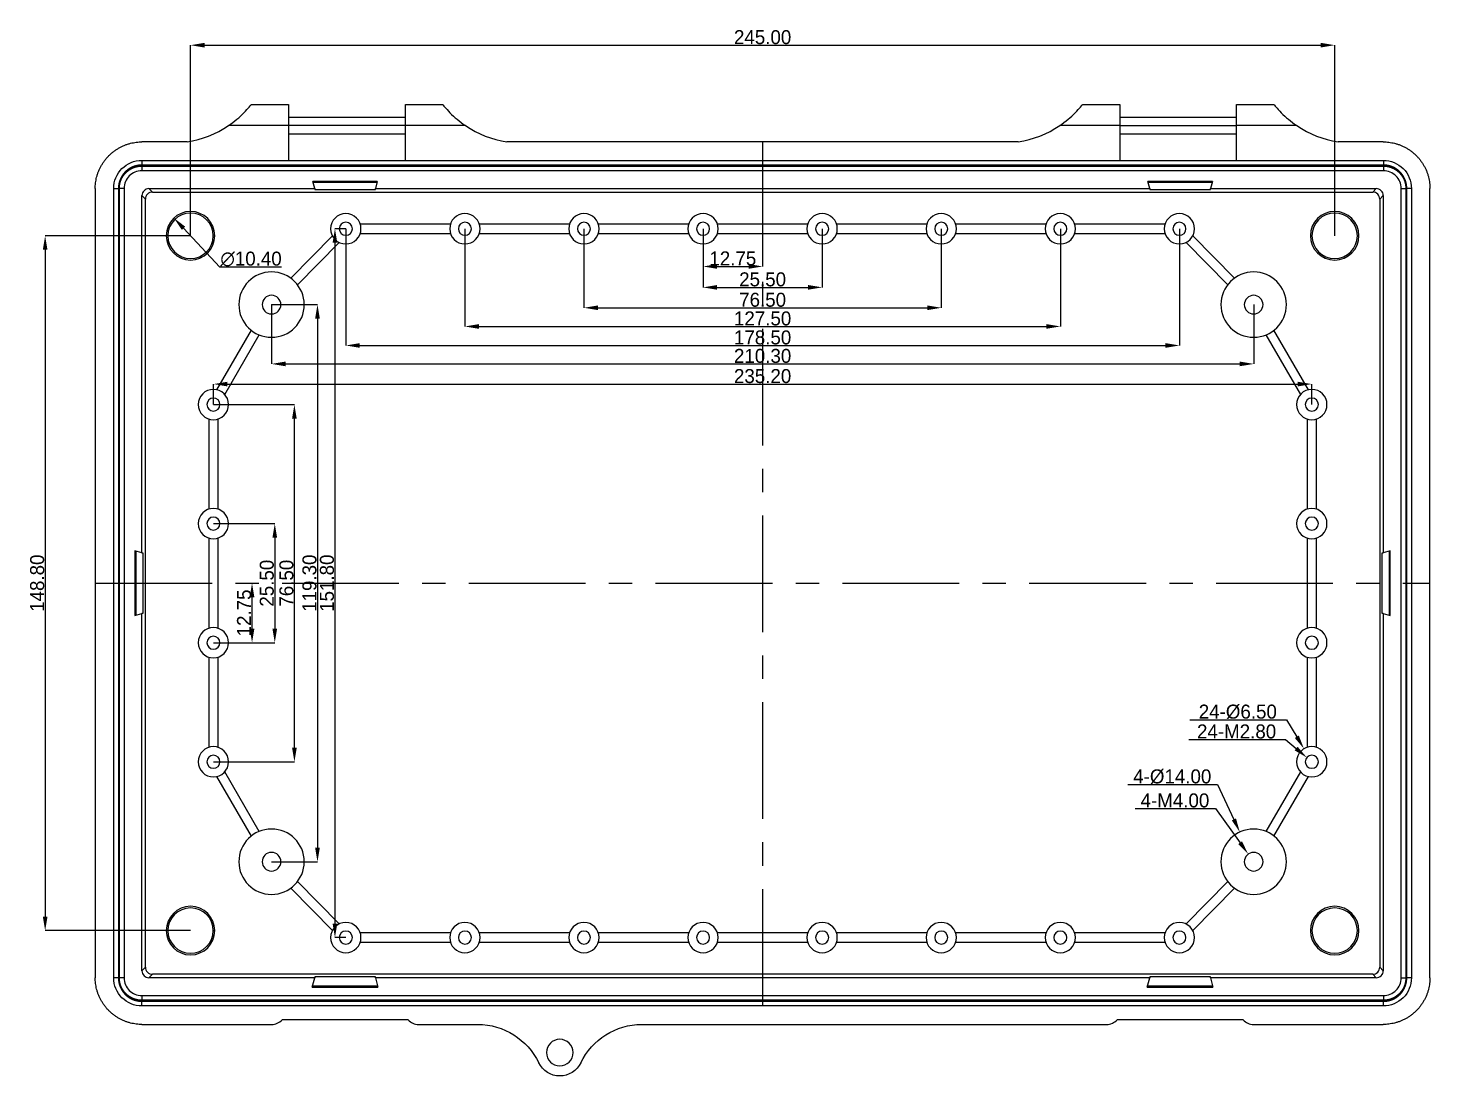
# Model space of a CAD drawing. Header units: inches. Extents: x 231 to 1236, y 43 to 508.
# Drawn here: x 231.4 to 531.6, y 283.2 to 507.6 of the extents above; entities that cross this region are included whole.
import ezdxf

# ---------------------------------------------------------------- set-up
doc = ezdxf.new("R2010")
doc.units = ezdxf.units.IN
doc.header["$MEASUREMENT"] = 0
doc.linetypes.add('CENTER', pattern=[2, 1.25, -0.25, 0.25, -0.25])
for name, color, linetype in [('1', 7, 'Continuous'), ('图层1', 10, 'CENTER'), ('尺寸线', 80, 'Continuous')]:
    doc.layers.add(name, color=color, linetype=linetype)
doc.dimstyles.get("Standard").update_dxf_attribs({"dimtxt": 3, "dimasz": 3, "dimexe": 0, "dimexo": 0, "dimgap": 0.2, "dimtad": 1, "dimtoh": 1, "dimzin": 0, "dimdsep": 46, "dimtxsty": 'Standard', "dimcen": 0, "dimadec": 0, "dimazin": 0, "dimtfac": 1, "dimtofl": 0, "dimtmove": 0, "dimatfit": 3, "dimfxl": 1, "dimtolj": 1, "dimtzin": 0, "dimarcsym": 2})

# ---------------------------------------------------------------- blocks, each defined once
blk = doc.blocks.new('*D35')
at = {"layer": 'Defpoints', "color": 0}
for p in [(299.46, 464.65), (477.96, 464.65), (477.96, 439.66)]:
    blk.add_point(p, dxfattribs=at)
at = {"layer": '尺寸线', "color": 0, "lineweight": -2}
for p, q in [((299.46, 464.65), (299.46, 439.66)), ((477.96, 464.65), (477.96, 439.66)), ((302.46, 439.66), (474.96, 439.66))]:
    blk.add_line(p, q, dxfattribs=at)
at = {"layer": '尺寸线', "color": 0}
for points in [[(302.46, 440.16), (302.46, 439.16), (299.46, 439.66)], [(474.96, 440.16), (474.96, 439.16), (477.96, 439.66)]]:
    blk.add_solid(points, dxfattribs=at)
at = {"layer": '尺寸线', "color": 0, "insert": (388.71, 441.36), "char_height": 3, "attachment_point": 5}
blk.add_mtext('\\A1;178.50', dxfattribs=at)
blk = doc.blocks.new('*D36')
at = {"layer": 'Defpoints', "color": 0}
for p in [(324.96, 464.65), (452.46, 464.65), (452.46, 443.73)]:
    blk.add_point(p, dxfattribs=at)
at = {"layer": '尺寸线', "color": 0, "lineweight": -2}
for p, q in [((324.96, 464.65), (324.96, 443.73)), ((452.46, 464.65), (452.46, 443.73)), ((327.96, 443.73), (449.46, 443.73))]:
    blk.add_line(p, q, dxfattribs=at)
at = {"layer": '尺寸线', "color": 0}
for points in [[(327.96, 444.23), (327.96, 443.23), (324.96, 443.73)], [(449.46, 444.23), (449.46, 443.23), (452.46, 443.73)]]:
    blk.add_solid(points, dxfattribs=at)
at = {"layer": '尺寸线', "color": 0, "insert": (388.71, 445.43), "char_height": 3, "attachment_point": 5}
blk.add_mtext('\\A1;127.50', dxfattribs=at)
blk = doc.blocks.new('*D37')
at = {"layer": 'Defpoints', "color": 0}
for p in [(350.46, 464.65), (426.96, 464.65), (426.96, 447.73)]:
    blk.add_point(p, dxfattribs=at)
at = {"layer": '尺寸线', "color": 0, "lineweight": -2}
for p, q in [((350.46, 464.65), (350.46, 447.73)), ((426.96, 464.65), (426.96, 447.73)), ((353.46, 447.73), (423.96, 447.73))]:
    blk.add_line(p, q, dxfattribs=at)
at = {"layer": '尺寸线', "color": 0}
for points in [[(353.46, 448.23), (353.46, 447.23), (350.46, 447.73)], [(423.96, 448.23), (423.96, 447.23), (426.96, 447.73)]]:
    blk.add_solid(points, dxfattribs=at)
at = {"layer": '尺寸线', "color": 0, "insert": (388.71, 449.43), "char_height": 3, "attachment_point": 5}
blk.add_mtext('\\A1;76.50', dxfattribs=at)
blk = doc.blocks.new('*D38')
at = {"layer": 'Defpoints', "color": 0}
for p in [(375.96, 464.65), (401.46, 464.65), (401.46, 452.1)]:
    blk.add_point(p, dxfattribs=at)
at = {"layer": '尺寸线', "color": 0, "lineweight": -2}
for p, q in [((375.96, 464.65), (375.96, 452.1)), ((401.46, 464.65), (401.46, 452.1)), ((378.96, 452.1), (398.46, 452.1))]:
    blk.add_line(p, q, dxfattribs=at)
at = {"layer": '尺寸线', "color": 0}
for points in [[(378.96, 452.6), (378.96, 451.6), (375.96, 452.1)], [(398.46, 452.6), (398.46, 451.6), (401.46, 452.1)]]:
    blk.add_solid(points, dxfattribs=at)
at = {"layer": '尺寸线', "color": 0, "insert": (388.71, 453.8), "char_height": 3, "attachment_point": 5}
blk.add_mtext('\\A1;25.50', dxfattribs=at)
blk = doc.blocks.new('*D39')
at = {"layer": 'Defpoints', "color": 0}
for p in [(375.96, 464.65), (388.71, 464.65), (388.71, 456.58)]:
    blk.add_point(p, dxfattribs=at)
at = {"layer": '尺寸线', "color": 0, "lineweight": -2}
for p, q in [((375.96, 464.65), (375.96, 456.58)), ((388.71, 464.65), (388.71, 456.58)), ((378.96, 456.58), (385.71, 456.58))]:
    blk.add_line(p, q, dxfattribs=at)
at = {"layer": '尺寸线', "color": 0}
for points in [[(378.96, 457.08), (378.96, 456.08), (375.96, 456.58)], [(385.71, 457.08), (385.71, 456.08), (388.71, 456.58)]]:
    blk.add_solid(points, dxfattribs=at)
at = {"layer": '尺寸线', "color": 0, "insert": (382.33, 458.28), "char_height": 3, "attachment_point": 5}
blk.add_mtext('\\A1;12.75', dxfattribs=at)
blk = doc.blocks.new('*D40')
at = {"layer": 'Defpoints', "color": 0}
for p in [(299.46, 464.65), (297.13, 312.85), (299.46, 312.85)]:
    blk.add_point(p, dxfattribs=at)
at = {"layer": '尺寸线', "color": 0, "lineweight": -2}
for p, q in [((299.46, 464.65), (297.13, 464.65)), ((297.13, 461.65), (297.13, 315.85)), ((299.46, 312.85), (297.13, 312.85))]:
    blk.add_line(p, q, dxfattribs=at)
at = {"layer": '尺寸线', "color": 0}
for points in [[(296.63, 461.65), (297.63, 461.65), (297.13, 464.65)], [(296.63, 315.85), (297.63, 315.85), (297.13, 312.85)]]:
    blk.add_solid(points, dxfattribs=at)
at = {"layer": '尺寸线', "color": 0, "insert": (295.43, 388.75), "char_height": 3, "attachment_point": 5, "rotation": 90}
blk.add_mtext('\\A1;151.80', dxfattribs=at)
blk = doc.blocks.new('*D41')
at = {"layer": 'Defpoints', "color": 0}
for p in [(283.56, 448.4), (283.56, 329.1), (293.39, 329.1)]:
    blk.add_point(p, dxfattribs=at)
at = {"layer": '尺寸线', "color": 0, "lineweight": -2}
for p, q in [((283.56, 448.4), (293.39, 448.4)), ((293.39, 445.4), (293.39, 332.1)), ((283.56, 329.1), (293.39, 329.1))]:
    blk.add_line(p, q, dxfattribs=at)
at = {"layer": '尺寸线', "color": 0}
for points in [[(292.89, 445.4), (293.89, 445.4), (293.39, 448.4)], [(292.89, 332.1), (293.89, 332.1), (293.39, 329.1)]]:
    blk.add_solid(points, dxfattribs=at)
at = {"layer": '尺寸线', "color": 0, "insert": (291.69, 388.75), "char_height": 3, "attachment_point": 5, "rotation": 90}
blk.add_mtext('\\A1;119.30', dxfattribs=at)
blk = doc.blocks.new('*D42')
at = {"layer": 'Defpoints', "color": 0}
for p in [(271.11, 427), (288.45, 427), (271.11, 350.5)]:
    blk.add_point(p, dxfattribs=at)
at = {"layer": '尺寸线', "color": 0, "lineweight": -2}
for p, q in [((271.11, 427), (288.45, 427)), ((288.45, 353.5), (288.45, 424)), ((271.11, 350.5), (288.45, 350.5))]:
    blk.add_line(p, q, dxfattribs=at)
at = {"layer": '尺寸线', "color": 0}
for points in [[(287.95, 424), (288.95, 424), (288.45, 427)], [(287.95, 353.5), (288.95, 353.5), (288.45, 350.5)]]:
    blk.add_solid(points, dxfattribs=at)
at = {"layer": '尺寸线', "color": 0, "insert": (286.75, 388.75), "char_height": 3, "attachment_point": 5, "rotation": 90}
blk.add_mtext('\\A1;76.50', dxfattribs=at)
blk = doc.blocks.new('*D43')
at = {"layer": 'Defpoints', "color": 0}
for p in [(271.11, 401.5), (271.11, 376), (284.25, 376)]:
    blk.add_point(p, dxfattribs=at)
at = {"layer": '尺寸线', "color": 0, "lineweight": -2}
for p, q in [((271.11, 401.5), (284.25, 401.5)), ((284.25, 398.5), (284.25, 379)), ((271.11, 376), (284.25, 376))]:
    blk.add_line(p, q, dxfattribs=at)
at = {"layer": '尺寸线', "color": 0}
for points in [[(283.75, 398.5), (284.75, 398.5), (284.25, 401.5)], [(283.75, 379), (284.75, 379), (284.25, 376)]]:
    blk.add_solid(points, dxfattribs=at)
at = {"layer": '尺寸线', "color": 0, "insert": (282.55, 388.75), "char_height": 3, "attachment_point": 5, "rotation": 90}
blk.add_mtext('\\A1;25.50', dxfattribs=at)
blk = doc.blocks.new('*D44')
at = {"layer": 'Defpoints', "color": 0}
for p in [(277.7, 388.75), (279.38, 388.75), (271.11, 376)]:
    blk.add_point(p, dxfattribs=at)
at = {"layer": '尺寸线', "color": 0, "lineweight": -2}
for p, q in [((277.7, 388.75), (279.38, 388.75)), ((279.38, 379), (279.38, 385.75)), ((271.11, 376), (279.38, 376))]:
    blk.add_line(p, q, dxfattribs=at)
at = {"layer": '尺寸线', "color": 0}
for points in [[(278.88, 385.75), (279.88, 385.75), (279.38, 388.75)], [(278.88, 379), (279.88, 379), (279.38, 376)]]:
    blk.add_solid(points, dxfattribs=at)
at = {"layer": '尺寸线', "color": 0, "insert": (277.68, 382.38), "char_height": 3, "attachment_point": 5, "rotation": 90}
blk.add_mtext('\\A1;12.75', dxfattribs=at)
blk = doc.blocks.new('*D45')
at = {"layer": 'Defpoints', "color": 0}
for p in [(283.56, 448.4), (493.86, 448.4), (493.86, 435.71)]:
    blk.add_point(p, dxfattribs=at)
at = {"layer": '尺寸线', "color": 0, "lineweight": -2}
for p, q in [((283.56, 448.4), (283.56, 435.71)), ((493.86, 448.4), (493.86, 435.71)), ((286.56, 435.71), (490.86, 435.71))]:
    blk.add_line(p, q, dxfattribs=at)
at = {"layer": '尺寸线', "color": 0}
for points in [[(286.56, 436.21), (286.56, 435.21), (283.56, 435.71)], [(490.86, 436.21), (490.86, 435.21), (493.86, 435.71)]]:
    blk.add_solid(points, dxfattribs=at)
at = {"layer": '尺寸线', "color": 0, "insert": (388.71, 437.41), "char_height": 3, "attachment_point": 5}
blk.add_mtext('\\A1;210.30', dxfattribs=at)
blk = doc.blocks.new('*D46')
at = {"layer": 'Defpoints', "color": 0}
for p in [(506.31, 431.39), (271.11, 427), (506.31, 427)]:
    blk.add_point(p, dxfattribs=at)
at = {"layer": '尺寸线', "color": 0, "lineweight": -2}
for p, q in [((271.11, 427), (271.11, 431.39)), ((274.11, 431.39), (503.31, 431.39)), ((506.31, 427), (506.31, 431.39))]:
    blk.add_line(p, q, dxfattribs=at)
at = {"layer": '尺寸线', "color": 0}
for points in [[(274.11, 431.89), (274.11, 430.89), (271.11, 431.39)], [(503.31, 431.89), (503.31, 430.89), (506.31, 431.39)]]:
    blk.add_solid(points, dxfattribs=at)
at = {"layer": '尺寸线', "color": 0, "insert": (388.71, 433.09), "char_height": 3, "attachment_point": 5}
blk.add_mtext('\\A1;235.20', dxfattribs=at)
blk = doc.blocks.new('*D47')
at = {"layer": 'Defpoints', "color": 0}
for p in [(511.21, 503.97), (266.21, 463.15), (511.21, 463.15)]:
    blk.add_point(p, dxfattribs=at)
at = {"layer": '尺寸线', "color": 0, "lineweight": -2}
for p, q in [((266.21, 463.15), (266.21, 503.97)), ((269.21, 503.97), (508.21, 503.97)), ((511.21, 463.15), (511.21, 503.97))]:
    blk.add_line(p, q, dxfattribs=at)
at = {"layer": '尺寸线', "color": 0}
for points in [[(269.21, 504.47), (269.21, 503.47), (266.21, 503.97)], [(508.21, 504.47), (508.21, 503.47), (511.21, 503.97)]]:
    blk.add_solid(points, dxfattribs=at)
at = {"layer": '尺寸线', "color": 0, "insert": (388.71, 505.67), "char_height": 3, "attachment_point": 5}
blk.add_mtext('\\A1;245.00', dxfattribs=at)
blk = doc.blocks.new('*D48')
at = {"layer": 'Defpoints', "color": 0}
for p in [(266.21, 463.15), (235.08, 314.35), (266.21, 314.35)]:
    blk.add_point(p, dxfattribs=at)
at = {"layer": '尺寸线', "color": 0, "lineweight": -2}
for p, q in [((266.21, 463.15), (235.08, 463.15)), ((235.08, 460.15), (235.08, 317.35)), ((266.21, 314.35), (235.08, 314.35))]:
    blk.add_line(p, q, dxfattribs=at)
at = {"layer": '尺寸线', "color": 0}
for points in [[(234.58, 460.15), (235.58, 460.15), (235.08, 463.15)], [(234.58, 317.35), (235.58, 317.35), (235.08, 314.35)]]:
    blk.add_solid(points, dxfattribs=at)
at = {"layer": '尺寸线', "color": 0, "insert": (233.38, 388.75), "char_height": 3, "attachment_point": 5, "rotation": 90}
blk.add_mtext('\\A1;148.80', dxfattribs=at)
blk = doc.blocks.new('*D49')
at = {"layer": 'Defpoints', "color": 0}
for p in [(492.69, 330.73), (495.02, 327.48)]:
    blk.add_point(p, dxfattribs=at)
at = {"layer": '尺寸线', "color": 0, "lineweight": -2}
for p, q in [((468.5, 340.51), (485.7, 340.51)), ((485.7, 340.51), (490.95, 333.17))]:
    blk.add_line(p, q, dxfattribs=at)
at = {"layer": '尺寸线', "color": 0}
blk.add_solid([(491.36, 333.46), (490.54, 332.88), (492.69, 330.73)], dxfattribs=at)
at = {"layer": '尺寸线', "color": 0, "insert": (477, 342.21), "char_height": 3, "attachment_point": 5}
blk.add_mtext('\\A1;4-M4.00', dxfattribs=at)
blk = doc.blocks.new('*D50')
at = {"layer": 'Defpoints', "color": 0}
for p in [(490.89, 335.44), (496.82, 322.76)]:
    blk.add_point(p, dxfattribs=at)
at = {"layer": '尺寸线', "color": 0, "lineweight": -2}
for p, q in [((466.93, 345.62), (486.13, 345.62)), ((486.13, 345.62), (489.62, 338.16))]:
    blk.add_line(p, q, dxfattribs=at)
at = {"layer": '尺寸线', "color": 0}
blk.add_solid([(490.07, 338.37), (489.17, 337.95), (490.89, 335.44)], dxfattribs=at)
at = {"layer": '尺寸线', "color": 0, "insert": (476.43, 347.32), "char_height": 3, "attachment_point": 5}
blk.add_mtext('\\A1;4-%%c14.00', dxfattribs=at)
blk = doc.blocks.new('*D51')
at = {"layer": 'Defpoints', "color": 0}
for p in [(505.24, 351.41), (507.38, 349.6)]:
    blk.add_point(p, dxfattribs=at)
at = {"layer": '尺寸线', "color": 0, "lineweight": -2}
for p, q in [((479.95, 355.28), (500.65, 355.28)), ((500.65, 355.28), (502.94, 353.34))]:
    blk.add_line(p, q, dxfattribs=at)
at = {"layer": '尺寸线', "color": 0}
blk.add_solid([(503.27, 353.72), (502.62, 352.96), (505.24, 351.41)], dxfattribs=at)
at = {"layer": '尺寸线', "color": 0, "insert": (490.2, 356.98), "char_height": 3, "attachment_point": 5}
blk.add_mtext('\\A1;24-M2.80', dxfattribs=at)
blk = doc.blocks.new('*D52')
at = {"layer": 'Defpoints', "color": 0}
for p in [(504.63, 353.29), (507.98, 347.72)]:
    blk.add_point(p, dxfattribs=at)
at = {"layer": '尺寸线', "color": 0, "lineweight": -2}
for p, q in [((480.21, 359.49), (500.91, 359.49)), ((500.91, 359.49), (503.09, 355.86))]:
    blk.add_line(p, q, dxfattribs=at)
at = {"layer": '尺寸线', "color": 0}
blk.add_solid([(503.52, 356.12), (502.66, 355.61), (504.63, 353.29)], dxfattribs=at)
at = {"layer": '尺寸线', "color": 0, "insert": (490.46, 361.19), "char_height": 3, "attachment_point": 5}
blk.add_mtext('\\A1;24-%%c6.50', dxfattribs=at)
blk = doc.blocks.new('*D53')
at = {"layer": 'Defpoints', "color": 0}
for p in [(262.66, 466.95), (269.76, 459.35)]:
    blk.add_point(p, dxfattribs=at)
at = {"layer": '尺寸线', "color": 0, "lineweight": -2}
for p, q in [((272.46, 456.46), (264.7, 464.76)), ((285.66, 456.46), (272.46, 456.46))]:
    blk.add_line(p, q, dxfattribs=at)
at = {"layer": '尺寸线', "color": 0}
blk.add_solid([(265.07, 465.1), (264.34, 464.42), (262.66, 466.95)], dxfattribs=at)
at = {"layer": '尺寸线', "color": 0, "insert": (279.16, 458.16), "char_height": 3, "attachment_point": 5}
blk.add_mtext('\\A1;∅10.40', dxfattribs=at)

msp = doc.modelspace()

# ---------------------------------------------------------------- linework, layer by layer
at = {"layer": '1', "color": 0}
for p, q in [((279.206, 491.254), (287.206, 491.254)), ((287.206, 491.254), (287.206, 486.754)), ((312.206, 486.754), (312.206, 491.254)), ((312.206, 491.254), (320.206, 491.254)), ((457.206, 491.254), (465.206, 491.254)), ((465.206, 491.254), (465.206, 486.754)), ((490.206, 486.754), (490.206, 491.254)), ((490.206, 491.254), (498.206, 491.254)), ((287.206, 486.754), (274.332, 486.754)), ((312.206, 488.504), (287.206, 488.504)), ((287.206, 486.754), (287.206, 479.289)), ((312.206, 486.754), (287.206, 486.754)), ((312.206, 479.289), (312.206, 486.754)), ((325.08, 486.754), (312.206, 486.754)), ((465.206, 486.754), (452.332, 486.754)), ((490.206, 488.504), (465.206, 488.504)), ((465.206, 486.754), (490.206, 486.754)), ((465.206, 486.754), (465.206, 479.289)), ((490.206, 479.289), (490.206, 486.754)), ((503.08, 486.754), (490.206, 486.754)), ((287.206, 485.004), (312.206, 485.004)), ((465.206, 485.004), (490.206, 485.004)), ((265.456, 483.254), (255.804, 483.254)), ((443.456, 483.254), (333.956, 483.254)), ((521.607, 483.254), (511.956, 483.254)), ((255.769, 479.289), (255.769, 478.289)), ((255.769, 479.289), (521.642, 479.289)), ((521.642, 478.289), (255.769, 478.289)), ((255.769, 478.089), (255.769, 477.089)), ((255.769, 478.089), (521.642, 478.089)), ((521.642, 479.289), (521.642, 478.289)), ((521.642, 478.089), (521.642, 477.089)), ((521.642, 477.089), (255.769, 477.089)), ((306.208, 474.751), (292.404, 474.751)), ((292.806, 473.251), (292.404, 474.751)), ((306.151, 474.538), (292.461, 474.538)), ((306.208, 474.751), (305.806, 473.251)), ((485.008, 474.751), (471.204, 474.751)), ((471.606, 473.251), (471.204, 474.751)), ((484.951, 474.538), (471.261, 474.538)), ((485.008, 474.751), (484.606, 473.251)), ((245.806, 473.256), (245.806, 304.252)), ((249.771, 473.29), (250.771, 473.29)), ((249.771, 304.218), (249.771, 473.29)), ((250.771, 473.29), (250.771, 304.218)), ((251.971, 473.29), (250.971, 473.29)), ((250.971, 304.218), (250.971, 473.29)), ((251.971, 473.29), (251.971, 304.218)), ((255.809, 395.254), (255.809, 471.751)), ((256.556, 471.004), (255.809, 471.751)), ((257.309, 473.251), (292.806, 473.251)), ((257.309, 473.251), (258.056, 472.504)), ((258.056, 472.504), (519.356, 472.504)), ((292.806, 473.251), (292.806, 473.038)), ((292.806, 473.038), (305.806, 473.038)), ((305.806, 473.251), (471.606, 473.251)), ((305.806, 473.038), (305.806, 473.251)), ((471.606, 473.251), (471.606, 473.038)), ((471.606, 473.038), (484.606, 473.038)), ((484.606, 473.251), (520.103, 473.251)), ((484.606, 473.038), (484.606, 473.251)), ((519.356, 472.504), (520.103, 473.251)), ((521.603, 471.751), (520.855, 471.004)), ((521.603, 471.751), (521.603, 395.254)), ((525.441, 473.29), (526.441, 473.29)), ((525.441, 304.218), (525.441, 473.29)), ((526.441, 473.29), (526.441, 304.218)), ((527.641, 473.29), (526.641, 473.29)), ((526.641, 304.218), (526.641, 473.29)), ((527.641, 473.29), (527.641, 304.218)), ((531.606, 304.252), (531.606, 473.256)), ((256.556, 306.504), (256.556, 471.004)), ((520.855, 471.004), (520.855, 306.504)), ((321.864, 465.654), (302.548, 465.654)), ((347.364, 465.654), (328.048, 465.654)), ((372.864, 465.654), (353.548, 465.654)), ((398.364, 465.654), (379.048, 465.654)), ((423.864, 465.654), (404.548, 465.654)), ((449.364, 465.654), (430.048, 465.654)), ((474.864, 465.654), (455.548, 465.654)), ((261.345, 463.154), (261.006, 463.154)), ((271.067, 463.154), (271.406, 463.154)), ((296.578, 463.143), (287.687, 454.055)), ((302.548, 463.654), (321.864, 463.654)), ((328.048, 463.654), (347.364, 463.654)), ((353.548, 463.654), (372.864, 463.654)), ((379.048, 463.654), (398.364, 463.654)), ((404.548, 463.654), (423.864, 463.654)), ((430.048, 463.654), (449.364, 463.654)), ((455.548, 463.654), (474.864, 463.654)), ((489.725, 454.055), (480.833, 463.143)), ((506.345, 463.154), (506.006, 463.154)), ((516.067, 463.154), (516.406, 463.154)), ((289.116, 452.657), (298.008, 461.744)), ((479.404, 461.744), (488.296, 452.657)), ((279.208, 442.918), (271.797, 430.18)), ((273.525, 429.174), (280.936, 441.913)), ((496.476, 441.913), (503.887, 429.174)), ((505.615, 430.18), (498.204, 442.918)), ((270.106, 423.912), (270.106, 404.596)), ((272.106, 404.596), (272.106, 423.912)), ((505.306, 423.912), (505.306, 404.596)), ((507.306, 404.596), (507.306, 423.912)), ((270.106, 398.412), (270.106, 379.096)), ((272.106, 379.096), (272.106, 398.412)), ((505.306, 398.412), (505.306, 379.096)), ((507.306, 379.096), (507.306, 398.412)), ((255.809, 395.254), (254.309, 395.656)), ((254.309, 395.656), (254.309, 381.852)), ((254.522, 395.599), (254.522, 381.909)), ((255.809, 395.254), (256.022, 395.254)), ((256.022, 395.254), (256.022, 382.254)), ((521.39, 395.254), (521.603, 395.254)), ((521.39, 382.254), (521.39, 395.254)), ((523.103, 395.656), (521.603, 395.254)), ((522.89, 395.599), (522.89, 381.909)), ((523.103, 381.852), (523.103, 395.656)), ((254.309, 381.852), (255.809, 382.254)), ((255.809, 305.757), (255.809, 382.254)), ((256.022, 382.254), (255.809, 382.254)), ((521.603, 382.254), (521.39, 382.254)), ((521.603, 382.254), (521.603, 305.757)), ((521.603, 382.254), (523.103, 381.852)), ((270.106, 372.912), (270.106, 353.596)), ((272.106, 353.596), (272.106, 372.912)), ((505.306, 372.912), (505.306, 353.596)), ((507.306, 353.596), (507.306, 372.912)), ((280.936, 335.595), (273.525, 348.334)), ((503.887, 348.334), (496.476, 335.595)), ((271.797, 347.328), (279.208, 334.59)), ((498.204, 334.59), (505.615, 347.328)), ((298.008, 315.764), (289.116, 324.851)), ((488.296, 324.851), (479.404, 315.764)), ((287.687, 323.453), (296.578, 314.365)), ((480.833, 314.365), (489.725, 323.453)), ((261.345, 314.354), (261.006, 314.354)), ((271.067, 314.354), (271.406, 314.354)), ((321.864, 313.854), (302.548, 313.854)), ((347.364, 313.854), (328.048, 313.854)), ((372.864, 313.854), (353.548, 313.854)), ((398.364, 313.854), (379.048, 313.854)), ((423.864, 313.854), (404.548, 313.854)), ((449.364, 313.854), (430.048, 313.854)), ((474.864, 313.854), (455.548, 313.854)), ((506.345, 314.354), (506.006, 314.354)), ((516.067, 314.354), (516.406, 314.354)), ((302.548, 311.854), (321.864, 311.854)), ((328.048, 311.854), (347.364, 311.854)), ((353.548, 311.854), (372.864, 311.854)), ((379.048, 311.854), (398.364, 311.854)), ((404.548, 311.854), (423.864, 311.854)), ((430.048, 311.854), (449.364, 311.854)), ((455.548, 311.854), (474.864, 311.854)), ((255.809, 305.757), (256.556, 306.504)), ((520.855, 306.504), (521.603, 305.757)), ((250.771, 304.218), (249.771, 304.218)), ((251.971, 304.218), (250.971, 304.218)), ((258.056, 305.004), (257.309, 304.257)), ((292.806, 304.257), (257.309, 304.257)), ((519.356, 305.004), (258.056, 305.004)), ((292.27, 302.257), (292.806, 304.257)), ((305.806, 304.47), (292.806, 304.47)), ((292.806, 304.47), (292.806, 304.257)), ((305.806, 304.257), (305.806, 304.47)), ((305.806, 304.257), (306.342, 302.257)), ((471.606, 304.257), (305.806, 304.257)), ((471.07, 302.257), (471.606, 304.257)), ((484.606, 304.47), (471.606, 304.47)), ((471.606, 304.47), (471.606, 304.257)), ((484.606, 304.257), (484.606, 304.47)), ((484.606, 304.257), (485.142, 302.257)), ((520.103, 304.257), (484.606, 304.257)), ((520.103, 304.257), (519.356, 305.004)), ((525.441, 304.218), (526.441, 304.218)), ((527.641, 304.218), (526.641, 304.218)), ((255.769, 300.419), (255.769, 299.419)), ((255.769, 300.419), (521.642, 300.419)), ((292.27, 302.257), (306.342, 302.257)), ((306.285, 302.47), (292.327, 302.47)), ((471.07, 302.257), (485.142, 302.257)), ((485.085, 302.47), (471.127, 302.47)), ((521.642, 300.419), (521.642, 299.419)), ((521.642, 299.419), (255.769, 299.419)), ((255.769, 298.219), (255.769, 299.219)), ((255.769, 299.219), (521.642, 299.219)), ((521.642, 298.219), (255.769, 298.219)), ((521.642, 298.219), (521.642, 299.219)), ((255.804, 294.254), (283.57, 294.254)), ((312.806, 295.254), (285.806, 295.254)), ((315.042, 294.254), (327.703, 294.254)), ((362.839, 294.254), (462.37, 294.254)), ((491.606, 295.254), (464.606, 295.254)), ((493.842, 294.254), (521.607, 294.254))]:
    msp.add_line(p, q, dxfattribs=at)
for centre, radius, start, end in [((262.016, 504.983), 22, 278.99657, 304.04411), ((337.396, 504.983), 22, 235.95589, 261.00343), ((440.016, 504.983), 22, 278.99657, 304.04411), ((515.396, 504.983), 22, 235.95589, 261.00343), ((257.309, 471.751), 1.5, 90, 180.00114), ((258.056, 471.004), 1.5, 90, 180.00114), ((519.356, 471.004), 1.5, 0, 90.00114), ((520.103, 471.751), 1.5, 0, 90.00114), ((266.206, 463.154), 5.2, 0, 180), ((511.206, 463.154), 5.2, 0, 180), ((266.206, 463.154), 4.861, 0, 180), ((299.456, 464.654), 3.25, 0, 180), ((299.456, 464.654), 1.4, 0, 180), ((324.956, 464.654), 3.25, 0, 180), ((324.956, 464.654), 1.4, 0, 180), ((350.456, 464.654), 3.25, 0, 180), ((350.456, 464.654), 1.4, 0, 180), ((375.956, 464.654), 3.25, 0, 180), ((375.956, 464.654), 1.4, 0, 180), ((401.456, 464.654), 3.25, 0, 180), ((401.456, 464.654), 1.4, 0, 180), ((426.956, 464.654), 3.25, 0, 180), ((426.956, 464.654), 1.4, 0, 180), ((452.456, 464.654), 3.25, 0, 180), ((452.456, 464.654), 1.4, 0, 180), ((477.956, 464.654), 3.25, 0, 180), ((477.956, 464.654), 1.4, 0, 180), ((511.206, 463.154), 4.861, 0, 180), ((266.206, 463.154), 5.2, 180, 0), ((266.206, 463.154), 4.861, 180, 0), ((299.456, 464.654), 3.25, 180, 0), ((299.456, 464.654), 1.4, 180, 0), ((324.956, 464.654), 3.25, 180, 0), ((324.956, 464.654), 1.4, 180, 0), ((350.456, 464.654), 3.25, 180, 0), ((350.456, 464.654), 1.4, 180, 0), ((375.956, 464.654), 3.25, 180, 0), ((375.956, 464.654), 1.4, 180, 0), ((401.456, 464.654), 3.25, 180, 0), ((401.456, 464.654), 1.4, 180, 0), ((426.956, 464.654), 3.25, 180, 0), ((426.956, 464.654), 1.4, 180, 0), ((452.456, 464.654), 3.25, 180, 0), ((452.456, 464.654), 1.4, 180, 0), ((477.956, 464.654), 3.25, 180, 0), ((477.956, 464.654), 1.4, 180, 0), ((511.206, 463.154), 5.2, 180, 0), ((511.206, 463.154), 4.861, 180, 0), ((283.556, 448.404), 7, 0, 180), ((493.856, 448.404), 7, 0, 180), ((283.556, 448.404), 2, 0, 180), ((493.856, 448.404), 2, 0, 180), ((283.556, 448.404), 7, 180, 0), ((283.556, 448.404), 2, 180, 0), ((493.856, 448.404), 7, 180, 0), ((493.856, 448.404), 2, 180, 0), ((271.106, 427.004), 3.25, 0, 180), ((506.306, 427.004), 3.25, 0, 180), ((271.106, 427.004), 3.25, 180, 0), ((271.106, 427.004), 1.4, 0, 180), ((271.106, 427.004), 1.4, 180, 0), ((506.306, 427.004), 3.25, 180, 0), ((506.306, 427.004), 1.4, 0, 180), ((506.306, 427.004), 1.4, 180, 0), ((271.106, 401.504), 3.25, 0, 180), ((271.106, 401.504), 1.4, 0, 180), ((506.306, 401.504), 3.25, 0, 180), ((506.306, 401.504), 1.4, 0, 180), ((271.106, 401.504), 3.25, 180, 0), ((271.106, 401.504), 1.4, 180, 0), ((506.306, 401.504), 3.25, 180, 0), ((506.306, 401.504), 1.4, 180, 0), ((271.106, 376.004), 3.25, 0, 180), ((506.306, 376.004), 3.25, 0, 180), ((271.106, 376.004), 3.25, 180, 0), ((271.106, 376.004), 1.4, 0, 180), ((271.106, 376.004), 1.4, 180, 0), ((506.306, 376.004), 3.25, 180, 0), ((506.306, 376.004), 1.4, 0, 180), ((506.306, 376.004), 1.4, 180, 0), ((271.106, 350.504), 3.25, 0, 180), ((271.106, 350.504), 1.4, 0, 180), ((506.306, 350.504), 3.25, 0, 180), ((506.306, 350.504), 1.4, 0, 180), ((271.106, 350.504), 3.25, 180, 0), ((271.106, 350.504), 1.4, 180, 0), ((506.306, 350.504), 3.25, 180, 0), ((506.306, 350.504), 1.4, 180, 0), ((283.556, 329.104), 7, 0, 180), ((493.856, 329.104), 7, 0, 180), ((283.556, 329.104), 2, 0, 180), ((493.856, 329.104), 2, 0, 180), ((283.556, 329.104), 7, 180, 0), ((283.556, 329.104), 2, 180, 0), ((493.856, 329.104), 7, 180, 0), ((493.856, 329.104), 2, 180, 0), ((266.206, 314.354), 5.2, 0, 180), ((266.206, 314.354), 4.861, 0, 180), ((511.206, 314.354), 5.2, 0, 180), ((511.206, 314.354), 4.861, 0, 180), ((299.456, 312.854), 3.25, 0, 180), ((324.956, 312.854), 3.25, 0, 180), ((350.456, 312.854), 3.25, 0, 180), ((375.956, 312.854), 3.25, 0, 180), ((401.456, 312.854), 3.25, 0, 180), ((426.956, 312.854), 3.25, 0, 180), ((452.456, 312.854), 3.25, 0, 180), ((477.956, 312.854), 3.25, 0, 180), ((266.206, 314.354), 5.2, 180, 0), ((266.206, 314.354), 4.861, 180, 0), ((299.456, 312.854), 3.25, 180, 0), ((299.456, 312.854), 1.4, 0, 180), ((299.456, 312.854), 1.4, 180, 0), ((324.956, 312.854), 3.25, 180, 0), ((324.956, 312.854), 1.4, 0, 180), ((324.956, 312.854), 1.4, 180, 0), ((350.456, 312.854), 3.25, 180, 0), ((350.456, 312.854), 1.4, 0, 180), ((350.456, 312.854), 1.4, 180, 0), ((375.956, 312.854), 3.25, 180, 0), ((375.956, 312.854), 1.4, 0, 180), ((375.956, 312.854), 1.4, 180, 0), ((401.456, 312.854), 3.25, 180, 0), ((401.456, 312.854), 1.4, 0, 180), ((401.456, 312.854), 1.4, 180, 0), ((426.956, 312.854), 3.25, 180, 0), ((426.956, 312.854), 1.4, 0, 180), ((426.956, 312.854), 1.4, 180, 0), ((452.456, 312.854), 3.25, 180, 0), ((452.456, 312.854), 1.4, 0, 180), ((452.456, 312.854), 1.4, 180, 0), ((477.956, 312.854), 3.25, 180, 0), ((477.956, 312.854), 1.4, 0, 180), ((477.956, 312.854), 1.4, 180, 0), ((511.206, 314.354), 5.2, 180, 0), ((511.206, 314.354), 4.861, 180, 0), ((258.056, 306.504), 1.5, 180, 270.00114), ((519.356, 306.504), 1.5, 270, 0.00114), ((257.309, 305.757), 1.5, 180, 270.00114), ((520.103, 305.757), 1.5, 270, 0.00114), ((283.57, 297.254), 3, 270, 318.19468), ((315.042, 297.254), 3, 221.80456, 269.99925), ((462.37, 297.254), 3, 270, 318.19468), ((493.842, 297.254), 3, 221.80456, 269.99925), ((345.271, 288.219), 2.85, 0, 180), ((345.271, 288.219), 2.85, 180, 0)]:
    msp.add_arc(centre, radius, start, end, dxfattribs=at)
at = {"layer": '1', "color": 0, "extrusion": (0, 0, -1)}
for start, end in [(270, 334.26431), (205.7357, 270)]:
    msp.add_arc((-345.271, 288.219), 5, start, end, dxfattribs=at)
for centre, major_axis, ratio, start_param, end_param in [((327.705, 279.752), (6.294, -13.066), 0.999812, 3.5904206, 4.7121267), ((362.837, 279.752), (6.254, 13.085), 0.999814, 4.7156707, 5.8373786)]:
    msp.add_ellipse(centre, major_axis=major_axis, ratio=ratio, start_param=start_param, end_param=end_param, dxfattribs=at)
at = {"layer": '1', "color": 0}
for points, degree, knots in [([(274.332, 486.754), (275.57, 487.591), (276.723, 488.57), (278.563, 490.426), (279.209, 491.258), (279.204, 491.252)], 3, [0, 0, 0, 0, 0.5, 0.5, 1, 1, 1, 1]), ([(320.204, 491.256), (320.207, 491.252), (320.85, 490.425), (322.685, 488.574), (323.842, 487.591), (325.08, 486.754)], 3, [0, 0, 0, 0, 0.5, 0.5, 1, 1, 1, 1]), ([(452.332, 486.754), (453.57, 487.591), (454.723, 488.57), (456.563, 490.426), (457.209, 491.258), (457.204, 491.252)], 3, [0, 0, 0, 0, 0.5, 0.5, 1, 1, 1, 1]), ([(498.204, 491.256), (498.207, 491.252), (498.85, 490.425), (500.685, 488.574), (501.842, 487.591), (503.08, 486.754)], 3, [0, 0, 0, 0, 0.5, 0.5, 1, 1, 1, 1]), ([(249.766, 473.29), (249.768, 474.861), (250.416, 476.422), (252.638, 478.642), (254.199, 479.289), (255.769, 479.289)], 3, [0, 0, 0, 0, 0.5, 0.5, 1, 1, 1, 1]), ([(255.769, 478.289), (255.275, 478.289), (254.79, 478.192), (254.308, 478.096), (253.853, 477.907), (253.627, 477.813), (253.41, 477.697), (253.193, 477.581), (252.988, 477.444), (252.581, 477.171), (252.234, 476.824), (252.061, 476.651), (251.904, 476.46), (251.747, 476.269), (251.611, 476.065), (251.339, 475.657), (251.151, 475.203), (250.963, 474.748), (250.867, 474.264), (250.771, 473.783), (250.771, 473.29)], 2, [0, 0, 0, 0.125, 0.125, 0.25, 0.25, 0.3125, 0.3125, 0.375, 0.375, 0.5, 0.5, 0.5625, 0.5625, 0.625, 0.625, 0.75, 0.75, 0.875, 0.875, 1, 1, 1]), ([(250.971, 473.29), (250.971, 473.761), (251.064, 474.228), (251.11, 474.459), (251.179, 474.687), (251.248, 474.913), (251.338, 475.13), (251.517, 475.564), (251.78, 475.958), (252.043, 476.35), (252.376, 476.684), (252.542, 476.849), (252.725, 477), (252.908, 477.15), (253.104, 477.281), (253.496, 477.543), (253.931, 477.723), (254.147, 477.812), (254.375, 477.881), (254.601, 477.95), (254.833, 477.996), (255.298, 478.089), (255.769, 478.089)], 2, [0, 0, 0, 0.125, 0.125, 0.1875, 0.1875, 0.25, 0.25, 0.375, 0.375, 0.5, 0.5, 0.5625, 0.5625, 0.625, 0.625, 0.75, 0.75, 0.8125, 0.8125, 0.875, 0.875, 1, 1, 1]), ([(521.642, 479.294), (523.213, 479.292), (524.774, 478.644), (526.994, 476.422), (527.641, 474.861), (527.641, 473.29)], 3, [0, 0, 0, 0, 0.5, 0.5, 1, 1, 1, 1]), ([(526.641, 473.29), (526.641, 473.785), (526.544, 474.27), (526.448, 474.752), (526.259, 475.207), (526.165, 475.433), (526.049, 475.65), (525.933, 475.867), (525.796, 476.071), (525.523, 476.479), (525.176, 476.826), (525.003, 476.999), (524.812, 477.156), (524.621, 477.313), (524.416, 477.449), (524.009, 477.721), (523.555, 477.909), (523.1, 478.097), (522.616, 478.193), (522.135, 478.289), (521.642, 478.289)], 2, [0, 0, 0, 0.125, 0.125, 0.25, 0.25, 0.3125, 0.3125, 0.375, 0.375, 0.5, 0.5, 0.5625, 0.5625, 0.625, 0.625, 0.75, 0.75, 0.875, 0.875, 1, 1, 1]), ([(521.642, 478.089), (522.113, 478.089), (522.58, 477.996), (522.811, 477.95), (523.039, 477.881), (523.265, 477.812), (523.482, 477.722), (523.916, 477.543), (524.31, 477.28), (524.702, 477.017), (525.036, 476.683), (525.201, 476.518), (525.352, 476.335), (525.501, 476.152), (525.633, 475.956), (525.895, 475.563), (526.075, 475.129), (526.164, 474.913), (526.233, 474.685), (526.302, 474.459), (526.348, 474.227), (526.441, 473.762), (526.441, 473.29)], 2, [0, 0, 0, 0.125, 0.125, 0.1875, 0.1875, 0.25, 0.25, 0.375, 0.375, 0.5, 0.5, 0.5625, 0.5625, 0.625, 0.625, 0.75, 0.75, 0.8125, 0.8125, 0.875, 0.875, 1, 1, 1]), ([(255.769, 477.087), (254.775, 477.089), (253.786, 476.68), (252.379, 475.274), (251.97, 474.285), (251.971, 473.29)], 3, [0, 0, 0, 0, 0.5, 0.5, 1, 1, 1, 1]), ([(525.439, 473.29), (525.441, 474.285), (525.032, 475.274), (523.626, 476.681), (522.637, 477.09), (521.642, 477.089)], 3, [0, 0, 0, 0, 0.5, 0.5, 1, 1, 1, 1]), ([(255.769, 298.214), (254.199, 298.216), (252.638, 298.864), (250.418, 301.086), (249.771, 302.647), (249.77, 304.218)], 3, [0, 0, 0, 0, 0.5, 0.5, 1, 1, 1, 1]), ([(250.771, 304.218), (250.771, 303.723), (250.868, 303.238), (250.964, 302.756), (251.153, 302.301), (251.247, 302.075), (251.363, 301.858), (251.479, 301.641), (251.616, 301.437), (251.889, 301.029), (252.236, 300.682), (252.409, 300.509), (252.6, 300.352), (252.791, 300.195), (252.995, 300.059), (253.403, 299.787), (253.856, 299.599), (254.311, 299.411), (254.796, 299.315), (255.277, 299.219), (255.769, 299.219)], 2, [0, 0, 0, 0.125, 0.125, 0.25, 0.25, 0.3125, 0.3125, 0.375, 0.375, 0.5, 0.5, 0.5625, 0.5625, 0.625, 0.625, 0.75, 0.75, 0.875, 0.875, 1, 1, 1]), ([(255.769, 299.419), (255.298, 299.419), (254.831, 299.512), (254.6, 299.558), (254.373, 299.627), (254.147, 299.696), (253.93, 299.786), (253.496, 299.965), (253.102, 300.228), (252.71, 300.491), (252.376, 300.825), (252.211, 300.99), (252.06, 301.173), (251.91, 301.356), (251.779, 301.552), (251.517, 301.945), (251.337, 302.379), (251.248, 302.595), (251.179, 302.823), (251.11, 303.049), (251.064, 303.281), (250.971, 303.746), (250.971, 304.218)], 2, [0, 0, 0, 0.125, 0.125, 0.1875, 0.1875, 0.25, 0.25, 0.375, 0.375, 0.5, 0.5, 0.5625, 0.5625, 0.625, 0.625, 0.75, 0.75, 0.8125, 0.8125, 0.875, 0.875, 1, 1, 1]), ([(251.973, 304.218), (251.971, 303.223), (252.38, 302.234), (253.786, 300.827), (254.775, 300.418), (255.769, 300.419)], 3, [0, 0, 0, 0, 0.5, 0.5, 1, 1, 1, 1]), ([(521.642, 299.219), (522.137, 299.219), (522.622, 299.316), (523.104, 299.412), (523.559, 299.601), (523.785, 299.695), (524.002, 299.811), (524.219, 299.927), (524.423, 300.064), (524.831, 300.337), (525.178, 300.684), (525.351, 300.857), (525.508, 301.048), (525.664, 301.239), (525.801, 301.443), (526.073, 301.851), (526.26, 302.305), (526.449, 302.76), (526.545, 303.244), (526.641, 303.725), (526.641, 304.218)], 2, [0, 0, 0, 0.125, 0.125, 0.25, 0.25, 0.3125, 0.3125, 0.375, 0.375, 0.5, 0.5, 0.5625, 0.5625, 0.625, 0.625, 0.75, 0.75, 0.875, 0.875, 1, 1, 1]), ([(527.645, 304.218), (527.644, 302.647), (526.996, 301.086), (524.774, 298.866), (523.213, 298.219), (521.642, 298.219)], 3, [0, 0, 0, 0, 0.5, 0.5, 1, 1, 1, 1]), ([(521.642, 300.421), (522.637, 300.419), (523.626, 300.828), (525.033, 302.234), (525.442, 303.223), (525.441, 304.218)], 3, [0, 0, 0, 0, 0.5, 0.5, 1, 1, 1, 1]), ([(526.441, 304.218), (526.441, 303.747), (526.348, 303.28), (526.302, 303.049), (526.233, 302.821), (526.164, 302.595), (526.074, 302.378), (525.895, 301.944), (525.632, 301.55), (525.369, 301.158), (525.035, 300.824), (524.87, 300.659), (524.687, 300.508), (524.504, 300.358), (524.307, 300.227), (523.915, 299.965), (523.481, 299.785), (523.265, 299.696), (523.037, 299.627), (522.811, 299.558), (522.579, 299.512), (522.114, 299.419), (521.642, 299.419)], 2, [0, 0, 0, 0.125, 0.125, 0.1875, 0.1875, 0.25, 0.25, 0.375, 0.375, 0.5, 0.5, 0.5625, 0.5625, 0.625, 0.625, 0.75, 0.75, 0.8125, 0.8125, 0.875, 0.875, 1, 1, 1])]:
    msp.add_open_spline(points, degree=degree, knots=knots, dxfattribs=at)
for points in [[(245.806, 473.256), (245.806, 479.113), (249.947, 483.254), (255.804, 483.254)], [(521.607, 483.254), (527.465, 483.254), (531.606, 479.113), (531.606, 473.256)], [(255.804, 294.254), (249.947, 294.254), (245.806, 298.395), (245.806, 304.252)], [(531.606, 304.252), (531.606, 298.395), (527.465, 294.254), (521.607, 294.254)]]:
    msp.add_rational_spline(points, [1, 0.804809640383, 0.804809640383, 1], degree=3, dxfattribs=at)
at = {"layer": '图层1', "ltscale": 20}
for p, q in [((388.706, 483.254), (388.706, 294.254)), ((245.806, 388.754), (531.606, 388.754))]:
    msp.add_line(p, q, dxfattribs=at)

# ---------------------------------------------------------------- dimensions: what is measured, and where the dimension line sits
at = {"layer": '尺寸线'}
for base, p1, p2, picture, middle in [((511.206, 503.972), (266.206, 463.154), (511.206, 463.154), '*D47', (388.706, 505.672)), ((477.956, 439.656), (299.456, 464.654), (477.956, 464.654), '*D35', (388.706, 441.356)), ((452.456, 443.734), (324.956, 464.654), (452.456, 464.654), '*D36', (388.706, 445.434)), ((426.956, 447.728), (350.456, 464.654), (426.956, 464.654), '*D37', (388.706, 449.428)), ((401.456, 452.102), (375.956, 464.654), (401.456, 464.654), '*D38', (388.706, 453.802)), ((388.706, 456.577), (375.956, 464.654), (388.706, 464.654), '*D39', (382.331, 458.277)), ((493.856, 435.708), (283.556, 448.404), (493.856, 448.404), '*D45', (388.706, 437.408)), ((506.306, 431.394), (271.106, 427.004), (506.306, 427.004), '*D46', (388.706, 433.094))]:
    dim = msp.add_linear_dim(base=base, p1=p1, p2=p2, dimstyle='Standard', dxfattribs=at)
    dim.commit()
    dim.dimension.update_dxf_attribs({"geometry": picture, "text_midpoint": middle})
for p1, p2, override, picture, middle in [((269.755, 459.354), (262.656, 466.954), {"dimtmove": 1}, '*D53', (272.462, 456.456)), ((507.978, 347.717), (504.634, 353.291), {"dimpost": '24-%%c<>'}, '*D52', (490.463, 359.492)), ((496.822, 322.764), (490.89, 335.444), {"dimpost": '4-%%c<>'}, '*D50', (476.43, 345.617)), ((495.019, 327.477), (492.693, 330.731), {"dimpost": '4-M<>'}, '*D49', (477.003, 340.511))]:
    dim = msp.add_diameter_dim_2p(p1=p1, p2=p2, dimstyle='Standard', override=override, dxfattribs=at)
    dim.commit()
    dim.dimension.update_dxf_attribs({"geometry": picture, "text_midpoint": middle, "dimtype": 163})
for base, p1, p2, picture, middle in [((235.083, 314.354), (266.206, 463.154), (266.206, 314.354), '*D48', (233.383, 388.754)), ((297.128, 312.854), (299.456, 464.654), (299.456, 312.854), '*D40', (295.428, 388.754)), ((293.387, 329.104), (283.556, 448.404), (283.556, 329.104), '*D41', (291.687, 388.754)), ((288.449, 427.004), (271.106, 350.504), (271.106, 427.004), '*D42', (286.749, 388.754)), ((284.248, 376.004), (271.106, 401.504), (271.106, 376.004), '*D43', (282.548, 388.754)), ((279.375, 388.754), (271.106, 376.004), (277.695, 388.754), '*D44', (277.675, 382.379))]:
    dim = msp.add_linear_dim(base=base, p1=p1, p2=p2, angle=90, dimstyle='Standard', dxfattribs=at)
    dim.commit()
    dim.dimension.update_dxf_attribs({"geometry": picture, "text_midpoint": middle})
dim = msp.add_diameter_dim_2p(p1=(507.376, 349.601), p2=(505.236, 351.407), dimstyle='Standard', override={"dimpost": '24-M<>'}, dxfattribs=at)
dim.commit()
dim.dimension.update_dxf_attribs({"geometry": '*D51', "text_midpoint": (490.201, 356.977)})

doc.saveas('drawing.dxf')
